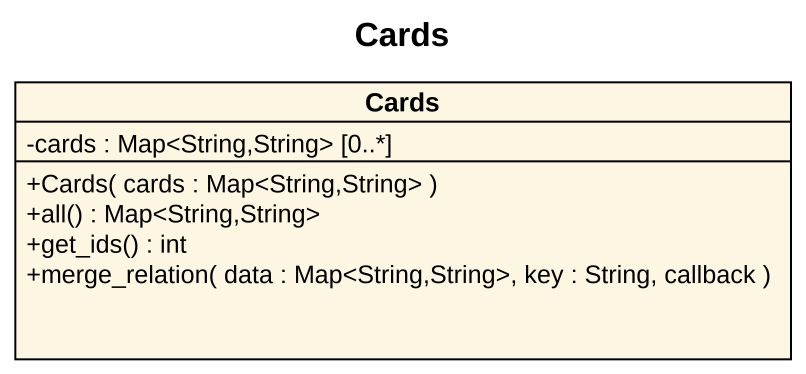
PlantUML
@startuml
title Cards
hide circle
hide empty members
skinparam classAttributeIconSize 0
class Cards {
  -cards : Map<String,String> [0..*]
  +Cards( cards : Map<String,String> )
  +all() : Map<String,String>
  +get_ids() : int
  +merge_relation( data : Map<String,String>, key : String, callback )
}
@enduml
